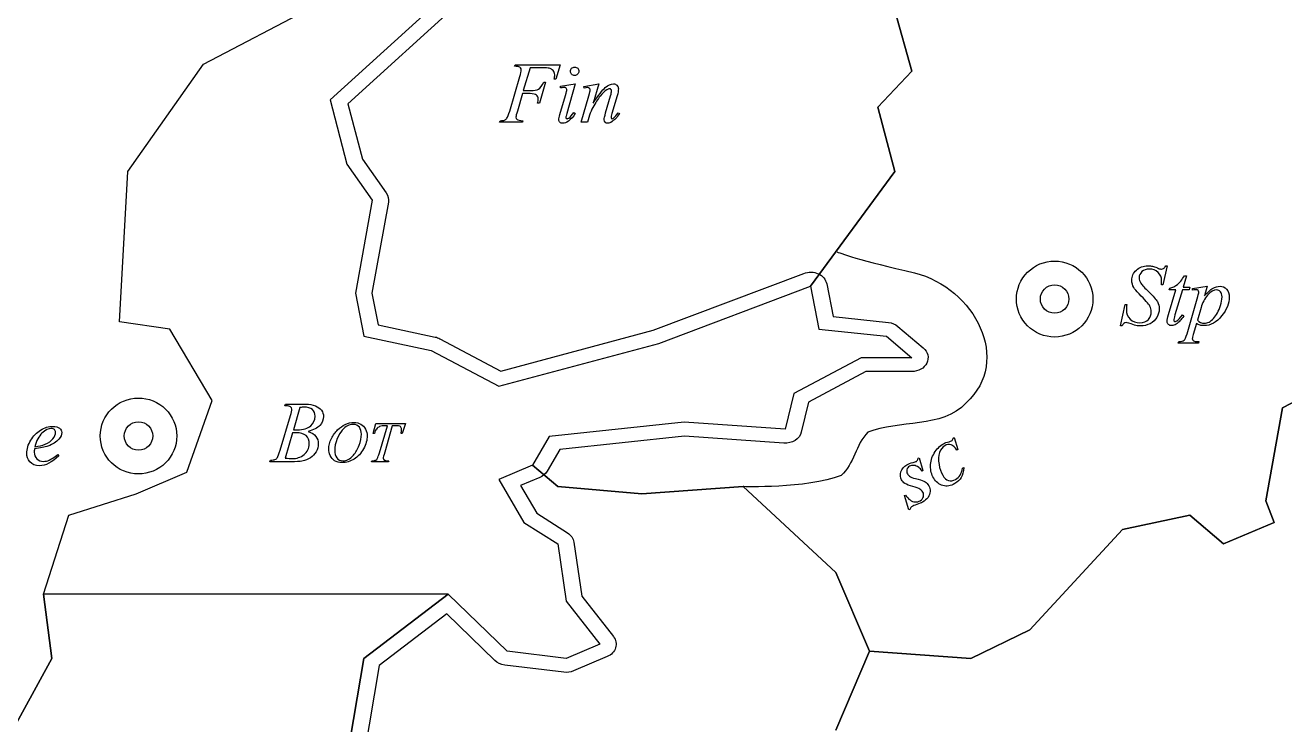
# Model space of a CAD drawing. Extents: x 1 to 639, y -1 to 499.
# Drawn here: x 325.4 to 481.5, y 285.1 to 371.9 of the extents above; entities that cross this region are included whole.
import ezdxf

# ---------------------------------------------------------------- set-up
doc = ezdxf.new("R2010")
doc.units = 0
for name, color, linetype in [('Centers', 7, 'CONTINUOUS'), ('Label_Land', 7, 'CONTINUOUS'), ('Label_Sea', 7, 'CONTINUOUS'), ('Land', 7, 'CONTINUOUS'), ('Nations', 7, 'CONTINUOUS'), ('Seas', 7, 'CONTINUOUS')]:
    doc.layers.add(name, color=color, linetype=linetype)

msp = doc.modelspace()

# ---------------------------------------------------------------- linework, layer by layer
at = {"layer": 'Centers', "color": 1}
for points in [[(454.775023, 337.913194)], [(457.746742, 337.913194)], [(341.224598, 320.931882)], [(344.196317, 320.931882)]]:
    msp.add_lwpolyline(points, close=True, dxfattribs=at)
for points in [[(449.652992, 341.242791), (450.542145, 342.125854), (451.748094, 342.621951), (453.005543, 342.621946)], [(453.005543, 342.621946), (455.624036, 342.621941), (457.746741, 340.513763), (457.746742, 337.913194)], [(448.264318, 337.913194), (448.264319, 339.162036), (448.76384, 340.359728), (449.652992, 341.242791)], [(451.236037, 337.913194), (451.236037, 338.883777), (452.028271, 339.670591), (453.005543, 339.670595)], [(453.005543, 339.670595), (453.982805, 339.670576), (454.775023, 338.883766), (454.775023, 337.913194)], [(449.652993, 334.583598), (448.763841, 335.466661), (448.264319, 336.664352), (448.264318, 337.913194)], [(453.005543, 336.155793), (452.028271, 336.155797), (451.236037, 336.942611), (451.236037, 337.913194)], [(454.775023, 337.913194), (454.775023, 336.942621), (453.982805, 336.155811), (453.005543, 336.155793)], [(457.746742, 337.913194), (457.74674, 335.312626), (455.624035, 333.204449), (453.005543, 333.204444)], [(453.005543, 333.204444), (451.748094, 333.204439), (450.542146, 333.700536), (449.652993, 334.583598)], [(334.713894, 320.931882), (334.713895, 323.532451), (336.8366, 325.64063), (339.455092, 325.640635)], [(339.455092, 325.640635), (340.712542, 325.64064), (341.918491, 325.144542), (342.807643, 324.26148)], [(342.807643, 324.26148), (343.696796, 323.378417), (344.196317, 322.180724), (344.196317, 320.931882)], [(337.685613, 320.931882), (337.685613, 321.902455), (338.47783, 322.689265), (339.455092, 322.689284)], [(339.455092, 322.689284), (340.432365, 322.68928), (341.224598, 321.902465), (341.224598, 320.931882)], [(339.455092, 316.223133), (336.836601, 316.223137), (334.713896, 318.331315), (334.713894, 320.931882)], [(339.455092, 319.174481), (338.47783, 319.1745), (337.685613, 319.96131), (337.685613, 320.931882)], [(341.224598, 320.931882), (341.224598, 319.961299), (340.432365, 319.174485), (339.455092, 319.174481)], [(344.196317, 320.931882), (344.196316, 319.683041), (343.696795, 318.485349), (342.807642, 317.602287)], [(342.807642, 317.602287), (341.91849, 316.719225), (340.712541, 316.223128), (339.455092, 316.223133)]]:
    msp.add_open_spline(points, degree=3, dxfattribs=at)
at = {"layer": 'Label_Land', "color": 7}
for points in [[(386.077199, 366.770729), (386.140773, 366.965409), (391.714171, 366.965409), (391.18438, 365.160664), (390.983077, 365.160664)], [(385.467965, 361.23021), (386.734139, 365.52898)], [(387.989768, 366.58657), (387.142103, 363.761065), (388.085113, 363.761065)], [(389.404284, 366.58657), (387.989768, 366.58657)], [(389.685098, 364.787085), (389.886402, 364.787085), (389.139405, 362.18783), (388.927489, 362.18783)], [(391.756554, 364.092548), (391.756554, 364.297754), (393.584357, 364.592406)], [(393.584357, 364.592406), (392.535355, 360.903988)], [(394.898238, 364.108334), (394.6969, 364.076781), (394.665028, 364.266201), (396.498188, 364.592406)], [(396.498188, 364.592406), (395.793575, 362.198354)], [(387.989768, 363.382227), (387.036145, 363.382227), (386.410975, 361.23021)], [(391.68769, 360.804018), (392.376434, 363.161237)], [(395.369743, 360.698785), (395.104831, 359.830611), (394.310162, 359.830611), (395.274364, 363.124404)], [(397.356466, 361.009221), (397.971023, 363.124404)], [(398.781595, 363.124404), (398.135233, 360.909251)], [(393.398922, 361.025007), (393.584357, 360.903988)], [(398.924646, 361.009221), (399.088856, 360.909251)], [(387.09972, 360.025294), (387.036145, 359.830611), (384.196467, 359.830611), (384.265332, 360.025294)], [(466.769622, 342.040946), (466.970959, 342.040946), (466.419977, 339.673204), (466.239831, 339.673204)], [(469.333808, 340.809727), (468.920588, 339.378558), (469.752351, 339.378558), (469.662295, 339.047072), (468.835822, 339.047072), (467.924582, 335.942699)], [(469.1007, 340.809727), (469.333808, 340.809727)], [(467.129879, 336.000579), (468.014638, 339.047072), (467.214646, 339.047072), (467.267642, 339.252278)], [(470.112609, 339.031289), (470.112609, 339.236492), (471.929799, 339.504838)], [(471.929799, 339.504838), (471.564218, 338.294658)], [(469.413285, 333.61705), (470.753647, 338.226255)], [(461.164454, 334.579933), (461.757819, 337.226541), (461.937931, 337.226541)], [(468.835822, 335.942699), (469.010644, 335.811159)], [(471.156288, 336.868749), (470.695362, 335.295518)], [(461.365588, 334.579926), (461.164454, 334.579933)], [(470.573535, 334.879846), (470.186763, 333.52234)], [(470.875507, 332.633123), (470.827835, 332.43844), (468.332512, 332.43844), (468.385474, 332.633123)], [(440.445054, 320.66991), (440.558167, 320.734911)], [(440.558167, 320.734911), (441.014822, 319.25068), (440.895595, 319.182166)], [(329.450541, 318.627194), (329.561799, 318.474605)], [(436.082589, 318.163029), (436.2171, 318.240325)], [(436.2171, 318.240325), (436.685313, 316.645204), (436.584429, 316.587232)], [(441.597739, 316.947377), (441.744479, 317.031702)], [(435.053776, 311.825223), (434.93455, 311.75671), (434.389958, 313.538959), (434.506127, 313.605715)]]:
    msp.add_lwpolyline(points, dxfattribs=at)
for points in [[(393.515459, 366.68128)], [(326.563184, 319.348039)], [(326.600268, 319.605861)]]:
    msp.add_lwpolyline(points, close=True, dxfattribs=at)
for points in [[(386.612312, 366.723373), (386.523997, 366.754944), (386.345626, 366.770729), (386.077199, 366.770729)], [(386.818905, 366.576047), (386.772996, 366.642695), (386.704132, 366.691804), (386.612312, 366.723373)], [(386.734139, 365.52898), (386.836582, 365.876248), (386.887804, 366.148099), (386.887804, 366.344534)], [(386.887804, 366.344534), (386.887804, 366.435736), (386.864838, 366.512907), (386.818905, 366.576047)], [(390.352617, 366.533953), (390.21134, 366.569031), (389.895229, 366.58657), (389.404284, 366.58657)], [(390.845314, 366.244564), (390.718164, 366.381366), (390.553932, 366.477829), (390.352617, 366.533953)], [(391.041362, 365.697353), (391.041362, 365.928865), (390.976013, 366.111269), (390.845314, 366.244564)], [(390.983077, 365.160664), (391.021934, 365.378146), (391.041362, 365.557042), (391.041362, 365.697353)], [(392.985668, 366.155115), (392.985668, 366.302441), (393.03689, 366.426967), (393.139333, 366.528693)], [(393.139333, 365.781539), (393.03689, 365.886772), (392.985668, 366.011297), (392.985668, 366.155115)], [(393.139333, 366.528693), (393.241753, 366.630417), (393.367129, 366.68128), (393.515459, 366.68128)], [(393.515459, 365.62895), (393.370655, 365.62895), (393.24528, 365.679813), (393.139333, 365.781539)], [(393.515459, 366.68128), (393.663811, 366.68128), (393.789198, 366.630417), (393.891619, 366.528693)], [(393.886329, 365.781539), (393.783909, 365.679813), (393.660285, 365.62895), (393.515459, 365.62895)], [(394.045249, 366.155115), (394.045249, 366.011297), (393.992276, 365.886772), (393.886329, 365.781539)], [(393.891619, 366.528693), (393.994039, 366.426967), (394.045249, 366.302441), (394.045249, 366.155115)], [(388.085113, 363.761065), (388.508946, 363.761065), (388.825057, 363.825959), (389.033447, 363.955745)], [(389.033447, 363.955745), (389.245363, 364.085533), (389.46258, 364.362647), (389.685098, 364.787085)], [(392.238672, 364.150428), (392.160981, 364.150428), (392.000275, 364.131134), (391.756554, 364.092548)], [(392.461201, 364.076764), (392.408216, 364.125873), (392.33404, 364.150428), (392.238672, 364.150428)], [(392.376434, 363.161237), (392.489456, 363.547092), (392.545967, 363.789128), (392.545967, 363.887345)], [(392.545967, 363.887345), (392.545967, 363.964516), (392.517712, 364.027656), (392.461201, 364.076764)], [(395.120733, 364.129381), (395.07835, 364.129381), (395.004185, 364.122365), (394.898238, 364.108334)], [(395.348551, 364.039931), (395.288514, 364.099564), (395.212575, 364.129381), (395.120733, 364.129381)], [(395.274364, 363.124404), (395.387386, 363.520783), (395.443897, 363.759311), (395.443897, 363.839988)], [(395.443897, 363.839988), (395.443897, 363.917159), (395.412115, 363.983807), (395.348551, 364.039931)], [(395.793575, 362.198354), (396.454053, 363.177022), (396.959115, 363.820697), (397.30876, 364.129381)], [(397.494195, 363.850512), (397.232843, 363.692663), (396.960889, 363.431335), (396.678334, 363.066528)], [(397.30876, 364.129381), (397.661953, 364.438064), (398.001019, 364.592406), (398.325958, 364.592406)], [(397.849163, 363.976791), (397.750269, 363.976791), (397.631946, 363.934698), (397.494195, 363.850512)], [(398.018696, 363.908392), (397.972786, 363.953991), (397.916275, 363.976791), (397.849163, 363.976791)], [(398.08756, 363.740019), (398.08756, 363.810174), (398.064606, 363.866298), (398.018696, 363.908392)], [(398.325958, 364.592406), (398.502566, 364.592406), (398.647381, 364.534527), (398.760403, 364.41877)], [(398.760403, 364.41877), (398.876951, 364.303015), (398.935225, 364.152181), (398.935225, 363.966268)], [(398.935225, 363.966268), (398.935225, 363.755802), (398.884015, 363.475181), (398.781595, 363.124404)], [(388.789726, 363.203331), (388.648449, 363.322595), (388.381796, 363.382227), (387.989768, 363.382227)], [(389.006966, 362.708735), (389.006966, 362.922708), (388.934553, 363.087573), (388.789726, 363.203331)], [(388.927489, 362.18783), (388.980474, 362.398296), (389.006966, 362.571931), (389.006966, 362.708735)], [(396.678334, 363.066528), (396.395779, 362.705227), (396.097322, 362.242201), (395.782963, 361.677452)], [(397.971023, 363.124404), (398.048715, 363.387488), (398.08756, 363.592693), (398.08756, 363.740019)], [(385.128899, 360.340993), (385.224244, 360.48481), (385.337266, 360.781216), (385.467965, 361.23021)], [(386.410975, 361.23021), (386.297953, 360.847865), (386.241442, 360.593552), (386.241442, 360.467273)], [(391.55525, 360.156833), (391.55525, 360.286622), (391.599397, 360.50235), (391.68769, 360.804018)], [(392.535355, 360.903988), (392.464716, 360.654937), (392.429397, 360.505858), (392.429397, 360.456749)], [(393.584357, 360.903988), (393.344185, 360.53918), (393.06163, 360.232251), (392.736692, 359.983201)], [(392.789654, 360.351516), (392.990969, 360.509365), (393.194058, 360.733862), (393.398922, 361.025007)], [(395.782963, 361.677452), (395.616979, 361.379291), (395.479239, 361.053068), (395.369743, 360.698785)], [(397.17632, 360.14105), (397.17632, 360.309423), (397.236369, 360.598813), (397.356466, 361.009221)], [(398.135233, 360.909251), (398.061068, 360.653183), (398.023985, 360.497087), (398.023985, 360.440963)], [(399.088856, 360.909251), (398.760392, 360.442717), (398.449581, 360.109479), (398.156425, 359.909538)], [(398.310089, 360.33573), (398.497276, 360.483056), (398.702129, 360.707553), (398.924646, 361.009221)], [(384.265332, 360.025294), (384.540811, 360.032298), (384.724472, 360.056853), (384.816314, 360.098957)], [(384.816314, 360.098957), (384.957591, 360.158588), (385.061786, 360.239267), (385.128899, 360.340993)], [(386.241442, 360.467273), (386.241442, 360.337484), (386.289126, 360.237512), (386.384494, 360.167357)], [(386.384494, 360.167357), (386.483388, 360.097201), (386.721797, 360.049847), (387.09972, 360.025294)], [(391.692979, 359.830611), (391.60116, 359.918306), (391.55525, 360.027047), (391.55525, 360.156833)], [(392.047947, 359.704332), (391.903143, 359.704332), (391.784821, 359.746425), (391.692979, 359.830611)], [(392.736692, 359.983201), (392.49652, 359.797288), (392.266939, 359.704332), (392.047947, 359.704332)], [(392.429397, 360.456749), (392.429397, 360.400625), (392.445287, 360.355024), (392.477069, 360.319946)], [(392.477069, 360.319946), (392.5124, 360.284869), (392.55302, 360.26733), (392.59893, 360.26733)], [(392.59893, 360.26733), (392.651914, 360.26733), (392.715489, 360.295392), (392.789654, 360.351516)], [(397.292891, 359.825351), (397.215177, 359.902522), (397.17632, 360.007755), (397.17632, 360.14105)], [(397.605442, 359.704332), (397.474766, 359.704332), (397.370583, 359.744671), (397.292891, 359.825351)], [(398.156425, 359.909538), (397.951584, 359.772734), (397.767923, 359.704332), (397.605442, 359.704332)], [(398.023985, 360.440963), (398.023985, 360.391854), (398.038113, 360.349761), (398.066369, 360.314683)], [(398.066369, 360.314683), (398.094624, 360.283114), (398.124643, 360.26733), (398.156425, 360.26733)], [(398.156425, 360.26733), (398.198808, 360.26733), (398.250029, 360.29013), (398.310089, 360.33573)], [(463.140564, 341.509525), (463.514938, 341.86381), (463.995282, 342.040953), (464.581595, 342.040953)], [(464.581595, 342.040953), (464.779383, 342.040953), (464.96657, 342.02166), (465.143156, 341.983073)], [(465.143156, 341.983073), (465.252652, 341.962038), (465.452214, 341.891882), (465.741845, 341.772607)], [(466.510033, 341.704201), (466.584198, 341.756816), (466.670727, 341.869065), (466.769622, 342.040946)], [(462.578969, 340.230945), (462.578969, 340.729048), (462.766168, 341.155241), (463.140564, 341.509525)], [(463.823816, 341.309575), (463.594246, 341.095603), (463.479461, 340.848306), (463.479461, 340.567684)], [(463.479461, 340.567684), (463.479461, 340.322141), (463.551863, 340.08712), (463.696666, 339.862623)], [(464.719154, 341.630538), (464.351832, 341.630538), (464.053386, 341.52355), (463.823816, 341.309575)], [(465.83702, 341.225389), (465.554465, 341.495488), (465.181843, 341.630538), (464.719154, 341.630538)], [(465.741845, 341.772607), (465.946686, 341.69193), (466.059708, 341.648083), (466.080911, 341.641068)], [(466.260853, 340.183582), (466.260853, 340.608023), (466.119575, 340.955292), (465.83702, 341.225389)], [(466.080911, 341.641068), (466.130346, 341.630539), (466.185083, 341.625274), (466.24512, 341.625274)], [(466.24512, 341.625274), (466.347563, 341.625274), (466.435868, 341.651583), (466.510033, 341.704201)], [(468.237133, 339.720564), (468.494981, 339.93103), (468.782837, 340.294084), (469.1007, 340.809727)], [(462.82269, 339.336465), (462.660209, 339.620593), (462.578969, 339.918753), (462.578969, 340.230945)], [(463.495532, 338.552477), (463.145865, 338.903254), (462.921584, 339.164583), (462.82269, 339.336465)], [(463.696666, 339.862623), (463.845019, 339.641633), (464.182322, 339.278578), (464.708575, 338.77346)], [(466.239831, 339.673204), (466.253846, 339.88367), (466.260853, 340.053796), (466.260853, 340.183582)], [(467.267642, 339.252278), (467.656143, 339.357511), (467.979307, 339.513606), (468.237133, 339.720564)], [(470.541731, 339.068119), (470.43931, 339.068119), (470.29627, 339.055842), (470.112609, 339.031289)], [(470.790741, 338.989196), (470.737756, 339.041811), (470.654753, 339.068119), (470.541731, 339.068119)], [(470.875507, 338.768207), (470.875507, 338.862915), (470.847252, 338.936578), (470.790741, 338.989196)], [(471.564218, 338.294658), (471.949216, 338.743652), (472.29182, 339.057597), (472.592029, 339.236492)], [(473.105917, 339.047072), (472.724468, 339.047072), (472.346556, 338.829591), (471.972182, 338.394628)], [(472.592029, 339.236492), (472.895764, 339.415389), (473.204812, 339.504838), (473.519171, 339.504838)], [(473.556231, 338.820823), (473.429081, 338.971656), (473.278977, 339.047072), (473.105917, 339.047072)], [(473.519171, 339.504838), (473.833508, 339.504838), (474.101935, 339.380311), (474.324453, 339.131259)], [(473.752279, 338.178902), (473.752279, 338.459523), (473.68693, 338.673497), (473.556231, 338.820823)], [(474.324453, 339.131259), (474.546948, 338.885715), (474.658195, 338.564755), (474.658195, 338.168379)], [(464.825281, 337.016075), (464.659297, 337.307221), (464.216048, 337.819355), (463.495532, 338.552477)], [(464.708575, 338.77346), (465.238354, 338.27185), (465.580947, 337.87898), (465.736352, 337.59485)], [(465.736352, 337.59485), (465.891757, 337.314229), (465.96946, 337.014315), (465.96946, 336.69511)], [(470.753647, 338.226255), (470.834887, 338.517401), (470.875507, 338.698051), (470.875507, 338.768207)], [(471.972182, 338.394628), (471.601312, 337.959665), (471.329347, 337.451039), (471.156288, 336.868749)], [(473.577422, 337.126572), (473.693993, 337.480855), (473.752279, 337.831632), (473.752279, 338.178902)], [(474.658195, 338.168379), (474.658195, 337.39667), (474.342095, 336.61093), (473.709896, 335.811159)], [(461.937931, 337.226541), (461.913202, 336.970476), (461.900837, 336.758256), (461.900837, 336.589884)], [(461.900837, 336.589884), (461.900837, 336.109318), (462.054479, 335.718202), (462.361764, 335.416534)], [(464.629267, 335.384964), (464.869439, 335.669094), (464.989525, 335.995316), (464.989525, 336.363631)], [(464.989525, 336.363631), (464.989525, 336.602159), (464.934777, 336.819641), (464.825281, 337.016075)], [(465.96946, 336.69511), (465.96946, 336.333809), (465.87234, 335.983032), (465.6781, 335.64278)], [(466.960346, 335.132405), (466.960346, 335.321824), (467.016857, 335.611215), (467.129879, 336.000579)], [(467.924582, 335.942699), (467.825688, 335.609462), (467.776241, 335.393735), (467.776241, 335.295518)], [(469.010644, 335.811159), (468.685706, 335.341119), (468.378422, 335.009634), (468.088792, 334.816706)], [(468.268937, 335.295518), (468.353704, 335.365673), (468.542665, 335.5814), (468.835822, 335.942699)], [(473.709896, 335.811159), (473.077673, 335.014895), (472.341256, 334.616763), (471.500643, 334.616763)], [(472.697987, 335.511244), (472.881648, 335.711187), (473.04588, 335.940947), (473.190684, 336.200521)], [(473.190684, 336.200521), (473.335488, 336.463603), (473.4644, 336.772286), (473.577422, 337.126572)], [(461.852995, 335.000858), (461.644605, 335.000858), (461.482136, 334.860548), (461.365588, 334.579926)], [(462.19735, 334.921932), (462.059622, 334.97455), (461.944837, 335.000858), (461.852995, 335.000858)], [(463.07682, 334.637803), (462.893159, 334.676389), (462.600003, 334.771099), (462.19735, 334.921932)], [(462.361764, 335.416534), (462.672574, 335.114866), (463.076978, 334.964032), (463.574976, 334.964032)], [(463.670185, 334.579926), (463.458269, 334.579926), (463.260481, 334.599219), (463.07682, 334.637803)], [(463.574976, 334.964032), (464.037665, 334.964032), (464.389096, 335.104343), (464.629267, 335.384964)], [(464.851627, 334.858792), (464.491358, 334.672882), (464.097544, 334.579926), (463.670185, 334.579926)], [(465.6781, 335.64278), (465.487364, 335.306034), (465.211873, 335.044705), (464.851627, 334.858792)], [(467.108688, 334.758829), (467.009793, 334.857047), (466.960346, 334.981572), (466.960346, 335.132405)], [(467.490137, 334.616763), (467.334731, 334.616763), (467.207582, 334.664118), (467.108688, 334.758829)], [(468.088792, 334.816706), (467.891003, 334.683411), (467.691452, 334.616763), (467.490137, 334.616763)], [(467.776241, 335.295518), (467.776241, 335.235884), (467.790368, 335.190283), (467.818624, 335.158715)], [(467.818624, 335.158715), (467.846879, 335.127144), (467.880424, 335.111358), (467.919259, 335.111358)], [(467.919259, 335.111358), (468.007574, 335.111358), (468.124134, 335.172745), (468.268937, 335.295518)], [(471.029138, 334.674643), (470.894936, 334.713227), (470.743068, 334.781628), (470.573535, 334.879846)], [(470.695362, 335.295518), (470.914353, 335.035943), (471.209273, 334.906155), (471.58012, 334.906155)], [(471.500643, 334.616763), (471.324058, 334.616763), (471.166889, 334.636056), (471.029138, 334.674643)], [(471.58012, 334.906155), (471.763781, 334.906155), (471.950979, 334.957018), (472.141715, 335.058742)], [(472.141715, 335.058742), (472.332429, 335.160468), (472.517853, 335.311302), (472.697987, 335.511244)], [(468.385474, 332.633123), (468.713962, 332.647154), (468.936479, 332.703278), (469.053028, 332.801495)], [(469.053028, 332.801495), (469.16605, 332.899713), (469.286135, 333.171564), (469.413285, 333.61705)], [(470.186763, 333.52234), (470.109071, 333.25575), (470.070226, 333.082116), (470.070226, 333.001438)], [(470.070226, 333.001438), (470.070226, 332.924267), (470.089654, 332.859373), (470.128511, 332.806755)], [(470.128511, 332.806755), (470.170894, 332.750631), (470.237995, 332.708538), (470.329814, 332.680476)], [(470.329814, 332.680476), (470.421656, 332.648907), (470.603554, 332.633123), (470.875507, 332.633123)], [(326.096968, 320.395109), (326.421906, 320.94232), (326.829845, 321.36676), (327.320783, 321.668428)], [(327.320783, 321.668428), (327.811723, 321.973603), (328.31679, 322.12619), (328.835984, 322.12619)], [(328.639963, 321.863107), (328.279705, 321.863107), (327.89649, 321.671935), (327.490316, 321.289589)], [(329.037304, 321.726304), (328.945474, 321.817506), (328.813027, 321.863107), (328.639963, 321.863107)], [(328.835984, 322.12619), (329.210369, 322.12619), (329.487627, 322.050773), (329.667757, 321.899941)], [(329.18035, 321.368512), (329.18035, 321.515838), (329.132668, 321.635102), (329.037304, 321.726304)], [(329.667757, 321.899941), (329.847885, 321.749105), (329.937948, 321.570209), (329.937948, 321.363252)], [(325.609561, 318.790304), (325.609561, 319.312962), (325.77203, 319.847897), (326.096968, 320.395109)], [(327.490316, 321.289589), (327.087675, 320.91075), (326.790992, 320.349508), (326.600268, 319.605861)], [(327.877065, 319.911037), (328.311492, 320.103963), (328.63643, 320.333721), (328.851879, 320.600311)], [(329.588287, 320.526648), (329.281009, 320.17938), (328.828921, 319.898759), (328.232023, 319.684784)], [(328.851879, 320.600311), (329.070859, 320.87041), (329.18035, 321.126477), (329.18035, 321.368512)], [(329.937948, 321.363252), (329.937948, 321.072106), (329.821395, 320.793238), (329.588287, 320.526648)], [(439.225277, 319.968968), (439.396474, 320.067346), (439.630672, 320.153309), (439.92787, 320.226856)], [(439.92787, 320.226856), (440.079531, 320.265377), (440.180838, 320.299276), (440.23179, 320.328556)], [(440.23179, 320.328556), (440.333693, 320.387114), (440.404781, 320.500899), (440.445054, 320.66991)], [(326.001606, 317.72219), (325.740242, 318.044905), (325.609561, 318.400943), (325.609561, 318.790304)], [(326.563184, 319.348039), (326.538459, 319.17265), (326.526097, 319.027078), (326.526097, 318.911323)], [(326.526097, 318.911323), (326.526097, 318.599131), (326.637353, 318.332541), (326.859867, 318.111553)], [(328.232023, 319.684784), (327.836446, 319.540967), (327.280166, 319.428718), (326.563184, 319.348039)], [(326.600268, 319.605861), (327.122994, 319.665492), (327.548593, 319.767217), (327.877065, 319.911037)], [(328.401556, 317.937916), (328.638197, 318.043149), (328.987858, 318.272909), (329.450541, 318.627194)], [(437.624163, 317.204982), (437.626127, 317.757267), (437.78065, 318.290502), (438.087732, 318.804689)], [(438.087732, 318.804689), (438.395684, 319.322047), (438.774866, 319.71014), (439.225277, 319.968968)], [(438.747515, 318.883912), (438.607444, 318.484632), (438.58388, 317.983428), (438.676824, 317.380301)], [(439.379483, 319.725293), (439.098231, 319.563672), (438.887574, 319.283212), (438.747515, 318.883912)], [(440.166198, 319.82478), (439.902593, 319.908365), (439.640355, 319.875203), (439.379483, 319.725293)], [(440.895595, 319.182166), (440.673789, 319.530205), (440.430657, 319.744409), (440.166198, 319.82478)], [(327.167145, 317.238119), (326.651482, 317.238119), (326.262969, 317.399476), (326.001606, 317.72219)], [(326.859867, 318.111553), (327.082378, 317.894071), (327.35257, 317.78533), (327.670445, 317.78533)], [(329.561799, 318.474605), (328.724728, 317.650281), (327.926511, 317.238119), (327.167145, 317.238119)], [(327.670445, 317.78533), (327.924744, 317.78533), (328.168448, 317.836192), (328.401556, 317.937916)], [(433.9446, 316.488663), (434.057416, 316.850676), (434.309478, 317.144114), (434.700784, 317.368977)], [(435.011545, 317.178774), (434.852577, 317.087423), (434.748347, 316.946475), (434.698856, 316.755931)], [(434.700784, 317.368977), (434.878095, 317.470869), (435.134446, 317.565503), (435.469836, 317.652879)], [(435.560313, 317.287458), (435.359551, 317.309867), (435.176629, 317.273639), (435.011545, 317.178774)], [(435.469836, 317.652879), (435.666119, 317.703528), (435.798908, 317.748762), (435.868202, 317.788582)], [(436.159187, 317.043976), (435.962748, 317.18504), (435.763123, 317.2662), (435.560313, 317.287458)], [(435.868202, 317.788582), (435.927306, 317.822546), (435.973219, 317.865141), (436.005943, 317.916366)], [(436.005943, 317.916366), (436.03749, 317.969613), (436.063038, 318.051834), (436.082589, 318.163029)], [(436.584429, 316.587232), (436.434653, 316.792952), (436.292906, 316.9452), (436.159187, 317.043976)], [(438.015671, 315.699499), (437.751525, 316.152891), (437.621022, 316.654718), (437.624163, 317.204982)], [(438.676824, 317.380301), (438.752206, 316.89137), (438.903104, 316.452592), (439.129518, 316.063965)], [(441.291371, 316.086438), (441.429777, 316.306472), (441.531899, 316.593452), (441.597739, 316.947377)], [(441.744479, 317.031702), (441.711099, 316.509995), (441.609211, 316.098874), (441.438813, 315.798337)], [(434.042468, 315.487188), (433.864405, 315.792824), (433.831782, 316.126649), (433.9446, 316.488663)], [(434.445686, 315.054241), (434.279474, 315.166766), (434.145068, 315.311082), (434.042468, 315.487188)], [(434.698856, 316.755931), (434.650214, 316.568597), (434.670117, 316.399021), (434.758565, 316.247204)], [(434.758565, 316.247204), (434.845825, 316.097428), (434.97267, 315.973095), (435.139098, 315.874207)], [(435.139098, 315.874207), (435.306386, 315.778511), (435.628809, 315.673351), (436.106368, 315.558727)], [(436.106368, 315.558727), (436.488583, 315.46767), (436.770409, 315.362148), (436.951848, 315.242162)], [(439.1575, 314.78322), (438.67812, 314.91031), (438.297511, 315.215736), (438.015671, 315.699499)], [(439.129518, 316.063965), (439.332339, 315.715833), (439.573003, 315.498861), (439.85151, 315.41305)], [(439.85151, 315.41305), (440.130877, 315.330431), (440.420357, 315.375201), (440.719951, 315.547362)], [(441.438813, 315.798337), (441.270468, 315.498954), (440.999813, 315.242101), (440.626848, 315.027777)], [(440.719951, 315.547362), (440.962481, 315.686732), (441.152955, 315.866424), (441.291371, 316.086438)], [(435.425634, 314.660961), (434.998914, 314.772378), (434.672264, 314.903471), (434.445686, 315.054241)], [(436.30393, 314.351115), (436.147161, 314.447436), (435.854396, 314.550718), (435.425634, 314.660961)], [(436.674814, 313.980666), (436.586377, 314.132464), (436.462749, 314.255947), (436.30393, 314.351115)], [(436.742401, 313.395388), (436.80112, 313.607446), (436.778591, 313.802539), (436.674814, 313.980666)], [(436.951848, 315.242162), (437.135325, 315.123348), (437.284256, 314.965774), (437.398641, 314.769439)], [(437.576864, 314.057298), (437.567153, 313.80314), (437.479253, 313.559451), (437.313164, 313.326232)], [(437.398641, 314.769439), (437.527176, 314.548816), (437.586584, 314.311435), (437.576864, 314.057298)], [(440.626848, 315.027777), (440.127523, 314.740841), (439.63774, 314.659322), (439.1575, 314.78322)], [(434.506127, 313.605715), (434.692991, 313.345676), (434.885826, 313.143094), (435.084632, 312.99797)], [(435.084632, 312.99797), (435.28226, 312.854867), (435.492398, 312.77434), (435.715046, 312.75639)], [(435.927958, 312.432964), (435.63353, 312.331311), (435.442498, 312.255304), (435.354863, 312.204945)], [(435.715046, 312.75639), (435.936517, 312.74046), (436.149154, 312.791054), (436.352959, 312.90817)], [(436.637347, 312.735218), (436.462074, 312.634498), (436.225611, 312.533747), (435.927958, 312.432964)], [(436.352959, 312.90817), (436.554727, 313.024115), (436.684541, 313.186522), (436.742401, 313.395388)], [(437.313164, 313.326232), (437.147947, 313.096186), (436.922675, 312.899182), (436.637347, 312.735218)], [(435.187839, 312.06438), (435.144608, 312.012511), (435.09992, 311.932792), (435.053776, 311.825223)], [(435.354863, 312.204945), (435.285568, 312.165125), (435.229894, 312.11827), (435.187839, 312.06438)]]:
    msp.add_open_spline(points, degree=3, dxfattribs=at)
at = {"layer": 'Label_Sea', "color": 3}
for points in [[(357.585076, 324.677352), (357.65923, 324.872031), (360.223416, 324.872031)], [(357.002289, 319.163143), (358.289689, 323.482955)], [(359.471131, 324.456379), (358.660559, 321.715041)], [(368.685927, 321.230963), (368.555251, 321.230963), (368.890791, 322.493759)], [(368.890791, 322.493759), (372.528664, 322.493759), (372.136636, 321.230963), (372.002433, 321.230963)], [(369.307571, 318.831654), (370.300017, 322.209629), (370.013947, 322.209629)], [(371.292497, 322.209629), (370.914574, 322.209629), (369.968037, 318.933381)], [(358.53341, 321.320409), (357.616846, 318.200259)], [(358.363877, 317.737234), (355.730792, 317.737234), (355.79969, 317.931916)], [(370.300017, 317.867022), (370.462497, 317.867022), (370.420114, 317.737234), (368.336282, 317.737234), (368.375139, 317.867022), (368.466958, 317.867022)]]:
    msp.add_lwpolyline(points, dxfattribs=at)
for points in [[(357.585076, 324.677342)], [(366.051113, 322.378002)], [(366.17121, 322.602497)]]:
    msp.add_lwpolyline(points, close=True, dxfattribs=at)
for points in [[(360.223416, 324.872031), (360.654324, 324.872031), (361.037548, 324.805384), (361.373087, 324.672088)], [(357.754609, 324.672088), (357.694572, 324.672088), (357.638061, 324.673839), (357.585076, 324.677342)], [(358.305591, 324.556332), (358.210223, 324.633503), (358.026562, 324.672088), (357.754609, 324.672088)], [(358.289689, 323.482955), (358.399185, 323.847763), (358.453933, 324.10383), (358.453933, 324.251156)], [(358.453933, 324.251156), (358.453933, 324.380945), (358.404485, 324.48267), (358.305591, 324.556332)], [(359.958538, 324.519519), (359.831388, 324.519519), (359.668919, 324.498472), (359.471131, 324.456379)], [(361.007506, 324.214343), (360.788538, 324.417794), (360.438881, 324.519519), (359.958538, 324.519519)], [(360.79559, 322.178083), (361.155859, 322.497291), (361.335994, 322.895423), (361.335994, 323.372479)], [(361.335994, 323.372479), (361.335994, 323.733778), (361.226498, 324.0144), (361.007506, 324.214343)], [(361.373087, 324.672088), (361.712153, 324.538793), (361.964678, 324.352882), (362.130663, 324.114353)], [(362.384962, 323.356676), (362.384962, 322.946268), (362.234857, 322.574445), (361.934648, 322.241206)], [(362.130663, 324.114353), (362.300196, 323.875825), (362.384962, 323.623266), (362.384962, 323.356676)], [(358.660559, 321.715041), (358.89013, 321.708037), (359.056125, 321.704535), (359.158546, 321.704535)], [(359.158546, 321.704535), (359.893189, 321.704535), (360.43887, 321.862384), (360.79559, 322.178083)], [(361.934648, 322.241206), (361.637966, 321.911476), (361.152321, 321.667687), (360.477716, 321.509838)], [(363.359777, 320.606582), (363.576417, 321.041545), (363.834254, 321.404014), (364.133288, 321.693988)], [(364.691323, 321.634357), (364.469981, 321.372443), (364.271017, 321.028682), (364.094431, 320.603073)], [(364.133288, 321.693988), (364.432322, 321.986301), (364.751371, 322.210798), (365.090437, 322.367479)], [(365.358842, 322.202615), (365.135172, 322.088027), (364.912665, 321.898608), (364.691323, 321.634357)], [(365.090437, 322.367479), (365.429503, 322.524158), (365.789761, 322.602497), (366.17121, 322.602497)], [(366.051113, 322.378002), (365.815643, 322.378002), (365.584886, 322.31954), (365.358842, 322.202615)], [(366.828151, 322.009687), (366.656267, 322.25523), (366.397254, 322.378002), (366.051113, 322.378002)], [(366.17121, 322.602497), (366.489073, 322.602497), (366.770453, 322.533511), (367.015349, 322.39554)], [(367.085976, 321.167823), (367.085976, 321.485861), (367.000034, 321.766482), (366.828151, 322.009687)], [(367.015349, 322.39554), (367.260222, 322.259908), (367.452122, 322.057627), (367.591049, 321.788697)], [(367.591049, 321.788697), (367.729976, 321.522107), (367.799439, 321.244994), (367.799439, 320.957357)], [(368.940227, 321.799221), (368.836631, 321.665926), (368.751864, 321.476506), (368.685927, 321.230963)], [(369.346394, 322.104396), (369.179234, 322.034241), (369.043845, 321.932516), (368.940227, 321.799221)], [(370.013947, 322.209629), (369.738444, 322.209629), (369.515927, 322.174552), (369.346394, 322.104396)], [(371.91058, 322.111411), (371.830538, 322.17689), (371.62451, 322.209629), (371.292497, 322.209629)], [(372.069535, 321.725558), (372.069535, 321.89627), (372.01655, 322.024887), (371.91058, 322.111411)], [(372.002433, 321.230963), (372.047167, 321.415706), (372.069535, 321.580571), (372.069535, 321.725558)], [(358.946629, 321.336202), (358.833607, 321.336202), (358.695867, 321.330938), (358.53341, 321.320409)], [(360.218127, 320.97315), (359.956775, 321.215185), (359.532942, 321.336202), (358.946629, 321.336202)], [(360.615478, 319.962913), (360.615478, 320.394367), (360.483028, 320.731113), (360.218127, 320.97315)], [(360.477716, 321.509838), (360.91215, 321.348481), (361.231799, 321.134507), (361.436662, 320.867917)], [(361.436662, 320.867917), (361.641503, 320.601327), (361.743924, 320.308428), (361.743924, 319.98922)], [(363.038376, 319.291173), (363.038376, 319.735489), (363.14551, 320.173959), (363.359777, 320.606582)], [(364.094431, 320.603073), (363.877813, 320.079248), (363.769504, 319.584654), (363.769504, 319.119291)], [(366.799873, 319.775242), (366.990608, 320.273344), (367.085976, 320.737538), (367.085976, 321.167823)], [(367.799439, 320.957357), (367.799439, 320.447564), (367.649911, 319.912047), (367.350855, 319.350804)], [(356.663223, 318.247615), (356.74799, 318.380911), (356.861012, 318.686086), (357.002289, 319.163143)], [(358.512218, 318.126596), (359.0632, 318.126596), (359.550608, 318.291461), (359.97444, 318.621191)], [(359.97444, 318.621191), (360.401799, 318.950921), (360.615478, 319.398162), (360.615478, 319.962913)], [(361.468433, 318.973723), (361.284772, 318.651009), (361.048138, 318.400203), (360.75853, 318.221305)], [(361.743924, 319.98922), (361.743924, 319.634937), (361.652093, 319.296438), (361.468433, 318.973723)], [(363.214962, 318.515958), (363.097238, 318.782546), (363.038376, 319.040951), (363.038376, 319.291173)], [(363.765944, 317.870528), (363.51872, 318.034224), (363.335059, 318.249368), (363.214962, 318.515958)], [(363.769504, 319.119291), (363.769504, 318.787224), (363.855446, 318.492572), (364.02733, 318.235334)], [(365.447169, 318.010839), (365.654361, 318.116072), (365.869803, 318.296137), (366.093496, 318.551033)], [(366.093496, 318.551033), (366.3737, 318.871409), (366.609159, 319.279478), (366.799873, 319.775242)], [(367.350855, 319.350804), (367.054172, 318.791901), (366.665659, 318.365123), (366.185315, 318.07047)], [(369.074463, 318.168689), (369.130974, 318.273922), (369.208676, 318.49491), (369.307571, 318.831654)], [(369.968037, 318.933381), (369.84794, 318.521804), (369.787892, 318.268075), (369.787892, 318.172194)], [(355.79969, 317.931916), (356.07517, 317.938921), (356.262357, 317.965228), (356.361251, 318.010839)], [(356.361251, 318.010839), (356.502529, 318.070473), (356.603186, 318.149398), (356.663223, 318.247615)], [(357.616846, 318.200259), (357.998296, 318.15115), (358.296753, 318.126596), (358.512218, 318.126596)], [(359.720141, 317.826683), (359.43051, 317.76705), (358.978422, 317.737234), (358.363877, 317.737234)], [(360.75853, 318.221305), (360.472426, 318.04241), (360.126296, 317.91087), (359.720141, 317.826683)], [(364.694849, 317.628492), (364.325177, 317.628492), (364.015542, 317.70917), (363.765944, 317.870528)], [(364.02733, 318.235334), (364.199214, 317.980438), (364.462928, 317.85299), (364.818473, 317.85299)], [(366.185315, 318.07047), (365.704972, 317.775818), (365.20815, 317.628492), (364.694849, 317.628492)], [(364.818473, 317.85299), (365.03274, 317.85299), (365.242305, 317.905606), (365.447169, 318.010839)], [(368.466958, 317.867022), (368.650619, 317.867022), (368.791897, 317.896253), (368.890791, 317.954714)], [(368.890791, 317.954714), (368.959079, 317.99447), (369.020303, 318.065795), (369.074463, 318.168689)], [(369.787892, 318.172194), (369.787892, 318.083332), (369.825573, 318.00967), (369.900936, 317.951209)], [(369.900936, 317.951209), (369.976277, 317.895084), (370.109304, 317.867022), (370.300017, 317.867022)]]:
    msp.add_open_spline(points, degree=3, dxfattribs=at)
at = {"layer": 'Land', "color": 5}
for points in [[(639.018322, 203.64638), (639.018322, 392.80862), (627.526046, 379.487328), (601.407134, 369.718392), (592.004219, 355.509021), (560.661589, 351.068592), (540.811103, 346.628162), (513.647485, 333.306875), (500.065637, 334.194967), (481.259937, 324.426031), (479.170418, 312.88091), (480.215072, 310.216658), (473.946567, 307.552403), (469.767528, 311.104736), (461.409451, 309.328566), (449.917148, 296.895379), (442.603831, 293.343034), (430.066716, 294.231111), (425.887704, 284.462162)], [(377.828788, 375.934988), (363.202179, 362.613706), (365.291725, 354.620937), (368.425977, 350.180506), (366.336432, 338.635397), (367.381191, 333.306875), (375.739321, 331.530717), (384.097372, 327.090281), (403.947752, 332.418791), (422.753398, 339.523473), (433.200968, 353.732852), (431.111502, 361.725627), (435.290514, 366.166045), (431.111502, 381.263505)], [(431.111502, 381.263505), (435.290514, 366.166045), (431.111502, 361.725627), (433.200968, 353.732852), (422.753398, 339.523473), (423.798158, 334.194967), (432.156208, 333.306875), (435.290514, 330.642628), (429.021956, 330.642628), (420.663905, 326.202189), (419.619119, 321.761753), (407.08203, 322.649842), (390.365877, 320.873698), (388.276384, 317.321354), (391.410663, 314.657075), (401.858232, 313.769004), (414.395348, 314.657075), (425.887704, 304.000062), (430.066716, 294.231111), (442.603831, 293.343034), (449.917148, 296.895379), (461.409451, 309.328566), (469.767528, 311.104736), (473.946567, 307.552403), (480.215072, 310.216658), (479.170418, 312.88091), (481.259937, 324.426031), (500.065637, 334.194967)], [(321.411874, 280.021734), (328.725165, 293.343034), (327.680405, 301.33578), (330.814684, 311.104736), (339.172761, 313.769004), (345.441292, 316.433254), (348.575571, 325.3141), (343.351773, 334.194967), (337.083242, 335.083056), (338.127975, 353.732852), (347.530812, 367.054126), (361.112687, 374.158817)], [(425.887704, 284.462162), (430.066716, 294.231111), (425.887704, 304.000062), (414.395348, 314.657075), (401.858232, 313.769004), (391.410663, 314.657075), (388.276384, 317.321354), (384.097372, 315.545159), (387.231651, 310.216658), (391.410663, 307.552403), (392.455449, 300.447723), (396.634461, 295.119192), (392.455449, 293.343034), (385.142078, 294.231111), (377.828788, 301.33578), (367.381191, 293.343034), (365.291725, 280.909818)]]:
    msp.add_lwpolyline(points, dxfattribs=at)
at = {"layer": 'Land', "color": 3}
for points in [[(426.050025, 343.750013), (426.050025, 343.750013), (429.051801, 342.613207), (435.652252, 341.173247)], [(435.652252, 341.173247), (443.106724, 339.263092), (447.7763, 330.29414), (442.037941, 325.030337)], [(442.037941, 325.030337), (439.045875, 321.829796), (433.693595, 322.930785), (429.856425, 321.410672)], [(429.856425, 321.410672), (428.336606, 319.845483), (428.140656, 317.465816), (426.567391, 316.034874)], [(426.567391, 316.034874), (422.111361, 314.372135), (414.395348, 314.657075), (414.395348, 314.657075)]]:
    msp.add_open_spline(points, degree=3, dxfattribs=at)
at = {"layer": 'Nations', "color": 5}
for points in [[(379.311909, 374.758725), (365.414545, 362.10137), (367.20064, 355.268917), (370.16548, 351.06786)], [(370.431306, 349.917941), (368.391317, 338.646547), (369.1639, 334.706337), (376.231393, 333.204648)], [(376.814905, 332.993402), (384.379417, 328.974198), (403.227583, 334.034939), (421.928825, 341.099765)], [(424.754335, 339.807488), (425.550625, 335.747874), (432.407457, 335.018617)], [(433.59062, 334.527235), (436.725137, 331.862772)], [(435.290249, 328.918175), (429.604674, 328.918175), (422.480957, 325.134104), (421.607912, 321.424428)], [(419.450183, 320.043973), (407.123861, 320.917431), (391.694375, 319.27797), (390.092006, 316.551057)], [(389.184407, 315.779543), (386.819192, 314.773825), (388.832141, 311.352548), (392.627904, 308.932392)], [(393.423162, 307.766861), (394.408602, 301.066662), (398.322131, 296.076647)], [(383.615513, 293.095326), (377.65657, 298.883488), (369.284894, 292.479959), (367.431833, 281.450121), (374.132005, 274.94188)], [(397.542007, 293.577505), (393.362704, 291.8012)], [(392.167635, 291.635872), (384.85482, 292.524044)]]:
    msp.add_lwpolyline(points, dxfattribs=at)
for points in [[(370.16548, 351.06786), (370.409265, 350.722676), (370.503306, 350.315872), (370.431306, 349.917941)], [(421.928825, 341.099765), (422.502374, 341.316481), (423.161625, 341.295361), (423.714357, 341.042563)], [(423.714357, 341.042563), (424.26709, 340.789765), (424.651069, 340.333753), (424.754335, 339.807488)], [(432.407457, 335.018617), (432.855143, 334.971191), (433.271467, 334.798287), (433.59062, 334.527235)], [(376.231393, 333.204648), (376.437721, 333.160668), (376.63463, 333.089382), (376.814905, 332.993402)], [(436.725137, 331.862772), (437.305698, 331.369511), (437.479438, 330.627502), (437.165313, 329.982871)], [(437.165313, 329.982871), (436.851188, 329.338241), (436.111087, 328.917998), (435.290249, 328.918175)], [(421.607912, 321.424428), (421.405676, 320.565139), (420.477549, 319.971349), (419.450183, 320.043973)], [(390.092006, 316.551057), (389.89566, 316.217176), (389.577185, 315.946454), (389.184407, 315.779543)], [(392.627904, 308.932392), (393.067936, 308.65161), (393.354952, 308.230958), (393.423162, 307.766861)], [(398.322131, 296.076647), (398.644916, 295.665119), (398.744319, 295.155597), (398.595087, 294.67753)], [(398.595087, 294.67753), (398.445856, 294.199463), (398.062352, 293.798863), (397.542007, 293.577505)], [(384.85482, 292.524044), (384.374667, 292.582433), (383.935006, 292.785103), (383.615513, 293.095326)], [(393.362704, 291.8012), (392.993427, 291.643986), (392.576502, 291.586308), (392.167635, 291.635872)]]:
    msp.add_open_spline(points, degree=3, dxfattribs=at)
at = {"layer": 'Seas', "color": 2}
for points in [[(377.828788, 375.934988), (363.202179, 362.613706), (365.291725, 354.620937), (368.425977, 350.180506), (366.336432, 338.635397), (367.381244, 333.306875), (375.739321, 331.530717), (384.097372, 327.090281), (403.947752, 332.418791), (422.753398, 339.523473), (423.798158, 334.194967), (432.156208, 333.306875), (435.290514, 330.642628), (429.021956, 330.642628), (420.663905, 326.202189), (419.619119, 321.761753), (407.08203, 322.649842), (390.365877, 320.873698), (388.276384, 317.321354), (384.097372, 315.545159), (387.231651, 310.216658), (391.410663, 307.552403), (392.455449, 300.447723), (396.634461, 295.119192), (392.455449, 293.343034), (385.142078, 294.231111), (377.828788, 301.33578), (327.680405, 301.33578), (330.814684, 311.104736), (339.172761, 313.769004), (345.441292, 316.433254), (348.575571, 325.3141), (343.351773, 334.194967), (337.083242, 335.083056), (338.127975, 353.732852), (347.530812, 367.054126), (361.112687, 374.158817)], [(365.291381, 280.910048), (367.381059, 293.343315), (377.828391, 301.33577), (327.680379, 301.33577), (328.725244, 293.343315), (321.411371, 280.021901)]]:
    msp.add_lwpolyline(points, dxfattribs=at)

doc.saveas('drawing.dxf')
